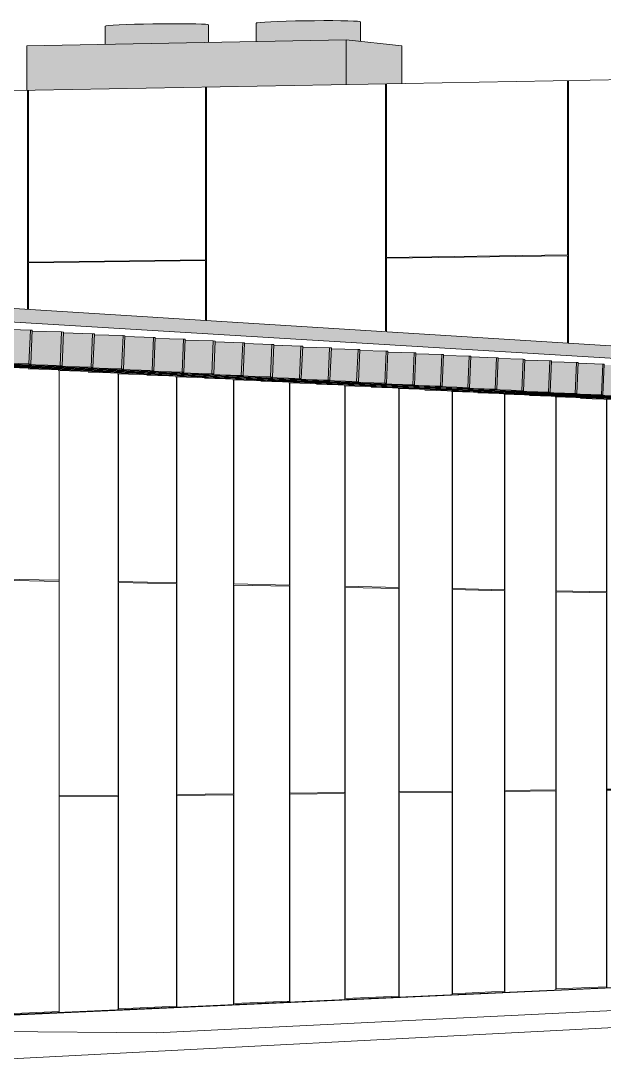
# Model space of a CAD drawing. Header units: inches. Extents: x 31213 to 31218, y -65 to 66.
# Drawn here: x 31214.2166 to 31214.2529, y 65.9791 to 66.0435 of the extents above; entities that cross this region are included whole.
import ezdxf

# ---------------------------------------------------------------- set-up
doc = ezdxf.new("R2010")
doc.units = ezdxf.units.IN
doc.header["$MEASUREMENT"] = 0
for name, color, linetype, lineweight in [('A-ROOF', 132, 'Continuous', 13), ('A-WALL-PATT', 111, 'Continuous', 13), ('C-BLDG-PADS', 91, 'Continuous', 9), ('Conc', 7, 'Continuous', 9), ('G-IMPT', 8, 'Continuous', 9), ('L-SITE-WALL', 31, 'Continuous', 13), ('S-BEAM', 12, 'Continuous', 9)]:
    doc.layers.add(name, color=color, linetype=linetype, lineweight=lineweight)

# ---------------------------------------------------------------- blocks, each defined once
blk = doc.blocks.new('FP_14-Looking North East')
at = {"layer": 'A-WALL-PATT', "lineweight": 9}
for p, q in [((31214.195316, 66.009063), (31214.195316, 66.0229)), ((31214.195338, 65.994842), (31214.195338, 66.022899)), ((31214.199447, 65.994892), (31214.199447, 66.02268)), ((31214.199468, 66.008976), (31214.199468, 66.022678)), ((31214.203499, 66.00889), (31214.203499, 66.022463)), ((31214.20352, 65.994941), (31214.20352, 66.022462)), ((31214.207475, 65.994988), (31214.207475, 66.022253)), ((31214.207496, 66.008806), (31214.207496, 66.022252)), ((31214.211377, 66.008724), (31214.211377, 66.022045)), ((31214.211397, 65.995035), (31214.211397, 66.022044)), ((31214.215206, 65.995081), (31214.215206, 66.02184)), ((31214.215225, 66.008643), (31214.215225, 66.02184)), ((31214.218965, 66.008564), (31214.218965, 66.02164)), ((31214.218984, 65.995126), (31214.218984, 66.021639)), ((31214.222655, 65.99517), (31214.222655, 66.021443)), ((31214.222674, 66.008486), (31214.222674, 66.021442)), ((31214.226279, 66.00841), (31214.226279, 66.02125)), ((31214.226298, 65.995214), (31214.226298, 66.021249)), ((31214.229838, 65.995257), (31214.229838, 66.02106)), ((31214.229857, 66.008334), (31214.229857, 66.021059)), ((31214.233335, 66.008261), (31214.233335, 66.020873)), ((31214.233352, 65.995299), (31214.233352, 66.020873)), ((31214.236769, 65.99534), (31214.236769, 66.02069)), ((31214.236787, 66.008188), (31214.236787, 66.02069)), ((31214.240144, 66.008117), (31214.240144, 66.02051)), ((31214.240162, 65.995381), (31214.240162, 66.02051)), ((31214.243461, 65.99542), (31214.243461, 66.020333)), ((31214.243478, 66.008047), (31214.243478, 66.020333)), ((31214.246721, 66.007978), (31214.246721, 66.02016)), ((31214.246738, 65.99546), (31214.246738, 66.020159)), ((31214.249926, 65.995498), (31214.249926, 66.019989)), ((31214.249943, 66.00791), (31214.249943, 66.019988)), ((31214.253077, 66.007844), (31214.253077, 66.019821)), ((31214.253094, 65.995536), (31214.253094, 66.01982)), ((31214.195316, 66.009063), (31214.191558, 66.009142)), ((31214.195316, 66.008989), (31214.191558, 66.009068)), ((31214.195316, 65.980621), (31214.195316, 66.008989)), ((31214.203499, 66.00889), (31214.199468, 66.008976)), ((31214.199468, 65.980808), (31214.199468, 66.008903)), ((31214.203499, 66.008818), (31214.199468, 66.008903)), ((31214.203499, 65.98099), (31214.203499, 66.008818)), ((31214.211377, 66.008724), (31214.207496, 66.008806)), ((31214.207496, 65.981171), (31214.207496, 66.008735)), ((31214.211377, 66.008653), (31214.207496, 66.008735)), ((31214.211377, 65.981346), (31214.211377, 66.008653)), ((31214.218965, 66.008564), (31214.215225, 66.008643)), ((31214.215225, 65.981519), (31214.215225, 66.008573)), ((31214.218965, 66.008494), (31214.215225, 66.008573)), ((31214.218965, 65.981688), (31214.218965, 66.008494)), ((31214.226279, 66.00841), (31214.222674, 66.008486)), ((31214.222674, 65.981856), (31214.222674, 66.008417)), ((31214.226279, 66.008341), (31214.222674, 66.008417)), ((31214.226279, 65.982018), (31214.226279, 66.008341)), ((31214.233335, 66.008261), (31214.229857, 66.008334)), ((31214.229857, 65.98218), (31214.229857, 66.008266)), ((31214.233335, 66.008194), (31214.229857, 66.008266)), ((31214.233335, 65.982337), (31214.233335, 66.008194)), ((31214.240144, 66.008117), (31214.236787, 66.008188)), ((31214.236787, 65.982493), (31214.236787, 66.008121)), ((31214.240144, 66.008051), (31214.236787, 66.008121)), ((31214.240144, 65.982644), (31214.240144, 66.008051)), ((31214.246721, 66.007978), (31214.243478, 66.008047)), ((31214.243478, 65.982794), (31214.243478, 66.007981)), ((31214.246721, 66.007913), (31214.243478, 66.007981)), ((31214.246721, 65.982941), (31214.246721, 66.007913)), ((31214.253077, 66.007844), (31214.249943, 66.00791)), ((31214.249943, 65.983086), (31214.249943, 66.007846)), ((31214.253077, 66.00778), (31214.249943, 66.007846)), ((31214.253077, 65.983228), (31214.253077, 66.00778)), ((31214.222655, 65.99517), (31214.218984, 65.995126)), ((31214.218984, 65.995057), (31214.222655, 65.995101)), ((31214.222655, 65.981786), (31214.222655, 65.995101)), ((31214.229838, 65.995257), (31214.226298, 65.995214)), ((31214.226298, 65.995146), (31214.229838, 65.995189)), ((31214.226298, 65.981951), (31214.226298, 65.995146)), ((31214.229838, 65.982111), (31214.229838, 65.995189)), ((31214.236769, 65.99534), (31214.233352, 65.995299)), ((31214.233352, 65.995232), (31214.236769, 65.995273)), ((31214.233352, 65.98227), (31214.233352, 65.995232)), ((31214.236769, 65.982425), (31214.236769, 65.995273)), ((31214.243461, 65.99542), (31214.240162, 65.995381)), ((31214.240162, 65.995315), (31214.243461, 65.995355)), ((31214.240162, 65.982579), (31214.240162, 65.995315)), ((31214.243461, 65.982728), (31214.243461, 65.995355)), ((31214.249926, 65.995498), (31214.246738, 65.99546)), ((31214.246738, 65.995395), (31214.249926, 65.995434)), ((31214.246738, 65.982877), (31214.246738, 65.995395)), ((31214.249926, 65.983021), (31214.249926, 65.995434)), ((31214.253982, 65.995547), (31214.253094, 65.995536)), ((31214.253094, 65.995472), (31214.253982, 65.995483)), ((31214.253094, 65.983165), (31214.253094, 65.995472)), ((31214.199447, 65.994892), (31214.195338, 65.994842)), ((31214.195338, 65.994769), (31214.199447, 65.994819)), ((31214.195338, 65.980548), (31214.195338, 65.994769)), ((31214.199447, 65.980734), (31214.199447, 65.994819)), ((31214.207475, 65.994988), (31214.20352, 65.994941)), ((31214.20352, 65.994868), (31214.207475, 65.994917)), ((31214.20352, 65.980919), (31214.20352, 65.994868)), ((31214.207475, 65.981098), (31214.207475, 65.994917)), ((31214.215206, 65.995081), (31214.211397, 65.995035)), ((31214.211397, 65.994964), (31214.215206, 65.995011)), ((31214.211397, 65.981276), (31214.211397, 65.994964)), ((31214.215206, 65.981448), (31214.215206, 65.995011)), ((31214.218984, 65.981619), (31214.218984, 65.995057)), ((31214.243478, 65.982794), (31214.246721, 65.982941)), ((31214.249943, 65.983086), (31214.253077, 65.983228)), ((31214.229857, 65.98218), (31214.233335, 65.982337)), ((31214.236787, 65.982493), (31214.240144, 65.982644)), ((31214.215225, 65.981519), (31214.218965, 65.981688)), ((31214.222674, 65.981856), (31214.226279, 65.982018)), ((31214.199468, 65.980808), (31214.203499, 65.98099)), ((31214.207496, 65.981171), (31214.211377, 65.981346)), ((31214.191558, 65.980451), (31214.195316, 65.980621))]:
    blk.add_line(p, q, dxfattribs=at)
blk = doc.blocks.new('FP_25-Looking North East')
at = {"layer": 'A-WALL-PATT', "lineweight": 9}
for p, q in [((31214.239315, 66.028638), (31214.239315, 66.039518)), ((31214.239374, 66.028695), (31214.239374, 66.039519)), ((31214.250647, 66.028844), (31214.250647, 66.039725)), ((31214.250706, 66.028788), (31214.250706, 66.039726)), ((31214.217002, 66.028344), (31214.217002, 66.039112)), ((31214.217059, 66.0284), (31214.217059, 66.039113)), ((31214.228101, 66.028546), (31214.228101, 66.039314)), ((31214.228159, 66.028491), (31214.228159, 66.039315)), ((31214.239315, 66.024109), (31214.239315, 66.028638)), ((31214.239374, 66.028695), (31214.250647, 66.028844)), ((31214.239374, 66.028639), (31214.250647, 66.028788)), ((31214.239374, 66.024077), (31214.239374, 66.028639)), ((31214.250647, 66.023368), (31214.250647, 66.028788)), ((31214.250706, 66.023364), (31214.250706, 66.028788)), ((31214.217002, 66.025482), (31214.217002, 66.028344)), ((31214.217059, 66.0284), (31214.228101, 66.028546)), ((31214.228101, 66.02849), (31214.217059, 66.028344)), ((31214.217059, 66.025479), (31214.217059, 66.028344)), ((31214.228101, 66.024785), (31214.228101, 66.02849)), ((31214.228159, 66.024781), (31214.228159, 66.028491))]:
    blk.add_line(p, q, dxfattribs=at)

msp = doc.modelspace()

# ---------------------------------------------------------------- hatches: boundary and pattern name
at = {"layer": 'A-ROOF'}
msp.add_hatch(color=256, dxfattribs=at).paths.add_polyline_path([(31214.31507, 66.01869), (31214.31507, 66.019326), (31214.212786, 66.02571), (31214.212786, 66.025097), (31214.206408, 66.025248), (31214.311917, 66.01888)], flags=0)
at = {"layer": 'G-IMPT'}
for points in [[(31214.231259, 66.042152), (31214.233692, 66.042199), (31214.233692, 66.043431), (31214.231784, 66.043365), (31214.231259, 66.043305), (31214.231259, 66.042261)], [(31214.237758, 66.042164), (31214.237758, 66.043377), (31214.237719, 66.043395), (31214.237317, 66.043426), (31214.23603, 66.04345), (31214.233692, 66.043431), (31214.233692, 66.042199), (31214.237009, 66.042246), (31214.237723, 66.042168)], [(31214.221835, 66.041968), (31214.224231, 66.042014), (31214.224231, 66.043241), (31214.222345, 66.043176), (31214.221835, 66.043116), (31214.221835, 66.042262)], [(31214.224231, 66.042014), (31214.22829, 66.042094), (31214.22829, 66.043187), (31214.228247, 66.043206), (31214.22784, 66.043236), (31214.226554, 66.04326), (31214.224231, 66.043241), (31214.224231, 66.042232)], [(31214.216964, 66.039113), (31214.236867, 66.039476), (31214.236867, 66.042261), (31214.216964, 66.041873), (31214.216964, 66.040422)], [(31214.236867, 66.039476), (31214.240325, 66.039539), (31214.240325, 66.041884), (31214.236867, 66.042261), (31214.236867, 66.040422)]]:
    msp.add_hatch(color=256, dxfattribs=at).paths.add_polyline_path(points, flags=0)
at = {"layer": 'S-BEAM'}
for points in [[(31214.217087, 66.022052), (31214.217177, 66.024161), (31214.215341, 66.024215), (31214.215221, 66.022153), (31214.203447, 66.022478), (31214.203447, 66.022466), (31214.215343, 66.022105)], [(31214.219033, 66.021947), (31214.219122, 66.024046), (31214.217303, 66.024094), (31214.217185, 66.022047), (31214.205445, 66.022403), (31214.205445, 66.02236), (31214.217306, 66.021999)], [(31214.217209, 66.022045), (31214.217299, 66.024154), (31214.217177, 66.024161), (31214.217087, 66.022052)], [(31214.22096, 66.021843), (31214.221049, 66.023932), (31214.219247, 66.023985), (31214.21913, 66.021942), (31214.207424, 66.022267), (31214.207424, 66.022254), (31214.219594, 66.021884)], [(31214.222868, 66.021739), (31214.222957, 66.023818), (31214.221173, 66.023871), (31214.221056, 66.021837), (31214.209385, 66.022192), (31214.209385, 66.02215), (31214.221175, 66.021791)], [(31214.224759, 66.021637), (31214.224848, 66.023706), (31214.22308, 66.023758), (31214.222964, 66.021734), (31214.211327, 66.022088), (31214.211327, 66.022046), (31214.223985, 66.021661)], [(31214.226632, 66.021536), (31214.226721, 66.023595), (31214.224969, 66.023647), (31214.224855, 66.021632), (31214.21325, 66.021985), (31214.21328, 66.021943), (31214.224971, 66.021586)], [(31214.228488, 66.021435), (31214.228576, 66.023485), (31214.226841, 66.023537), (31214.226728, 66.021531), (31214.215243, 66.021881), (31214.215262, 66.021839), (31214.228377, 66.021439)], [(31214.230326, 66.021336), (31214.230414, 66.023376), (31214.228695, 66.023427), (31214.228583, 66.02143), (31214.217045, 66.021782), (31214.217053, 66.021741), (31214.228697, 66.021386)], [(31214.219153, 66.02194), (31214.219243, 66.024039), (31214.219122, 66.024046), (31214.219033, 66.021947)], [(31214.221079, 66.021836), (31214.221168, 66.023924), (31214.221049, 66.023932), (31214.22096, 66.021843)], [(31214.222987, 66.021733), (31214.223076, 66.023811), (31214.222957, 66.023818), (31214.222868, 66.021739)], [(31214.224876, 66.021631), (31214.224965, 66.023699), (31214.224848, 66.023706), (31214.224759, 66.021637)], [(31214.226748, 66.021529), (31214.226836, 66.023588), (31214.226721, 66.023595), (31214.226632, 66.021536)], [(31214.228603, 66.021429), (31214.228691, 66.023479), (31214.228576, 66.023485), (31214.228488, 66.021435)], [(31214.232148, 66.021237), (31214.232235, 66.023268), (31214.230532, 66.023319), (31214.230421, 66.021331), (31214.218916, 66.021682), (31214.218916, 66.021641), (31214.230534, 66.021287)], [(31214.233952, 66.02114), (31214.234039, 66.023161), (31214.232352, 66.023211), (31214.232242, 66.021232), (31214.220771, 66.021583), (31214.220771, 66.021542), (31214.232775, 66.021176)], [(31214.23574, 66.021043), (31214.235827, 66.023055), (31214.234155, 66.023105), (31214.234046, 66.021135), (31214.222608, 66.021484), (31214.222608, 66.021444), (31214.234157, 66.021091)], [(31214.237512, 66.020947), (31214.237599, 66.02295), (31214.235942, 66.023), (31214.235834, 66.021038), (31214.224428, 66.021387), (31214.224428, 66.021347), (31214.237167, 66.020958)], [(31214.239268, 66.020852), (31214.239354, 66.022846), (31214.237712, 66.022895), (31214.237605, 66.020942), (31214.226233, 66.02129), (31214.226233, 66.021251), (31214.237715, 66.0209)], [(31214.241008, 66.020758), (31214.241094, 66.022743), (31214.239467, 66.022792), (31214.239361, 66.020847), (31214.228021, 66.021194), (31214.228021, 66.021156), (31214.239469, 66.020805)], [(31214.23044, 66.02133), (31214.230528, 66.02337), (31214.230414, 66.023376), (31214.230326, 66.021336)], [(31214.23226, 66.021231), (31214.232348, 66.023262), (31214.232235, 66.023268), (31214.232148, 66.021237)], [(31214.234064, 66.021134), (31214.234151, 66.023155), (31214.234039, 66.023161), (31214.233952, 66.02114)], [(31214.235851, 66.021037), (31214.235938, 66.023049), (31214.235827, 66.023055), (31214.23574, 66.021043)], [(31214.237622, 66.020941), (31214.237708, 66.022944), (31214.237599, 66.02295), (31214.237512, 66.020947)], [(31214.239377, 66.020846), (31214.239463, 66.02284), (31214.239354, 66.022846), (31214.239268, 66.020852)], [(31214.242732, 66.020665), (31214.242818, 66.022641), (31214.241205, 66.022689), (31214.2411, 66.020753), (31214.229793, 66.0211), (31214.229793, 66.021061), (31214.241565, 66.020701)], [(31214.244441, 66.020572), (31214.244526, 66.02254), (31214.242928, 66.022587), (31214.242824, 66.02066), (31214.231549, 66.021005), (31214.231549, 66.020968), (31214.242931, 66.020619)], [(31214.246135, 66.020481), (31214.24622, 66.022439), (31214.244636, 66.022487), (31214.244533, 66.020568), (31214.23329, 66.020912), (31214.23329, 66.020875), (31214.245957, 66.020486)], [(31214.247813, 66.02039), (31214.247898, 66.02234), (31214.246328, 66.022387), (31214.246226, 66.020476), (31214.235015, 66.02082), (31214.235015, 66.020783), (31214.24633, 66.020435)], [(31214.249477, 66.0203), (31214.249561, 66.022241), (31214.248006, 66.022288), (31214.247904, 66.020385), (31214.236725, 66.020728), (31214.236725, 66.020692), (31214.248008, 66.020345)], [(31214.251126, 66.020211), (31214.25121, 66.022144), (31214.249668, 66.02219), (31214.249568, 66.020295), (31214.238421, 66.020638), (31214.238421, 66.020601), (31214.250354, 66.020234)], [(31214.241116, 66.020752), (31214.241201, 66.022737), (31214.241094, 66.022743), (31214.241008, 66.020758)], [(31214.242839, 66.020659), (31214.242924, 66.022635), (31214.242818, 66.022641), (31214.242732, 66.020665)], [(31214.244547, 66.020567), (31214.244632, 66.022533), (31214.244526, 66.02254), (31214.244441, 66.020572)], [(31214.24624, 66.020475), (31214.246324, 66.022433), (31214.24622, 66.022439), (31214.246135, 66.020481)], [(31214.247917, 66.020384), (31214.248002, 66.022334), (31214.247898, 66.02234), (31214.247813, 66.02039)], [(31214.24958, 66.020294), (31214.249664, 66.022235), (31214.249561, 66.022241), (31214.249477, 66.0203)], [(31214.251228, 66.020205), (31214.251312, 66.022137), (31214.25121, 66.022144), (31214.251126, 66.020211)], [(31214.252761, 66.020122), (31214.252845, 66.022047), (31214.251316, 66.022092), (31214.251217, 66.020206), (31214.240101, 66.020548), (31214.240101, 66.020512), (31214.251318, 66.020167)], [(31214.254382, 66.020035), (31214.254465, 66.021951), (31214.25295, 66.021996), (31214.252851, 66.020118), (31214.241767, 66.020458), (31214.241767, 66.020423), (31214.252952, 66.020079)], [(31214.255988, 66.019948), (31214.256071, 66.021855), (31214.254569, 66.0219), (31214.254471, 66.02003), (31214.243419, 66.02037), (31214.243419, 66.020335), (31214.254752, 66.019986)], [(31214.257581, 66.019862), (31214.257663, 66.021761), (31214.256174, 66.021806), (31214.256077, 66.019943), (31214.245056, 66.020282), (31214.245056, 66.020247), (31214.256176, 66.019905)], [(31214.25916, 66.019776), (31214.259242, 66.021667), (31214.257765, 66.021697), (31214.25767, 66.019857), (31214.24668, 66.020196), (31214.24668, 66.020161), (31214.259143, 66.019777)], [(31214.260725, 66.019691), (31214.260807, 66.021575), (31214.259344, 66.021618), (31214.259248, 66.019772), (31214.248289, 66.020109), (31214.248289, 66.020075), (31214.259345, 66.019734)], [(31214.262277, 66.019608), (31214.262359, 66.021483), (31214.260908, 66.021526), (31214.260813, 66.019687), (31214.249885, 66.020024), (31214.249885, 66.01999), (31214.26091, 66.01965)], [(31214.252862, 66.020117), (31214.252946, 66.022041), (31214.252845, 66.022047), (31214.252761, 66.020122)], [(31214.263816, 66.019524), (31214.263897, 66.021391), (31214.262459, 66.021435), (31214.262365, 66.019603), (31214.251468, 66.019939), (31214.251468, 66.019905), (31214.263541, 66.019533)]]:
    msp.add_hatch(color=256, dxfattribs=at).paths.add_polyline_path(points, flags=0)

# ---------------------------------------------------------------- linework, layer by layer
at = {"layer": 'A-ROOF'}
for p, q in [((31214.212786, 66.02571), (31214.31507, 66.019326)), ((31214.31507, 66.01869), (31214.205405, 66.025309))]:
    msp.add_line(p, q, dxfattribs=at)
at = {"layer": 'C-BLDG-PADS'}
msp.add_line((31213.846409, 65.964698), (31214.318264, 65.986099), dxfattribs=at)
at = {"layer": 'Conc'}
for p, q in [((31214.347006, 65.985554), (31213.875296, 65.961019)), ((31214.225041, 65.980344), (31214.326594, 65.985338)), ((31214.225041, 65.980344), (31214.197014, 65.9806))]:
    msp.add_line(p, q, dxfattribs=at)
at = {"layer": 'G-IMPT'}
for p, q in [((31214.221834, 66.041968), (31214.221834, 66.043114)), ((31214.22829, 66.043189), (31214.22829, 66.042094)), ((31214.231257, 66.042151), (31214.231257, 66.043302)), ((31214.237759, 66.043379), (31214.237759, 66.042164)), ((31214.216964, 66.041873), (31214.236867, 66.042261)), ((31214.236867, 66.042261), (31214.240325, 66.041884)), ((31214.236867, 66.042261), (31214.236867, 66.039476)), ((31214.216964, 66.039113), (31214.216964, 66.041873)), ((31214.240325, 66.041884), (31214.240325, 66.039539))]:
    msp.add_line(p, q, dxfattribs=at)
for points in [[(31214.233692, 66.043431, 0), (31214.233127, 66.043418, 0), (31214.232609, 66.043402, 0), (31214.232156, 66.043384, 0), (31214.231784, 66.043365, 0), (31214.231504, 66.043345, 0), (31214.231327, 66.043324, 0), (31214.231259, 66.043305, 0)], [(31214.237758, 66.043377, 0), (31214.237719, 66.043395, 0), (31214.23757, 66.043412, 0), (31214.237317, 66.043426, 0), (31214.236967, 66.043437, 0), (31214.236533, 66.043446, 0), (31214.23603, 66.04345, 0), (31214.235475, 66.043451, 0), (31214.234887, 66.043448, 0), (31214.234286, 66.043441, 0), (31214.233692, 66.043431, 0)], [(31214.224231, 66.043241, 0), (31214.223671, 66.043228, 0), (31214.223158, 66.043212, 0), (31214.222711, 66.043195, 0), (31214.222345, 66.043176, 0), (31214.222071, 66.043156, 0), (31214.221899, 66.043136, 0), (31214.221835, 66.043116, 0)], [(31214.22829, 66.043187, 0), (31214.228247, 66.043206, 0), (31214.228096, 66.043222, 0), (31214.22784, 66.043236, 0), (31214.22749, 66.043248, 0), (31214.227056, 66.043256, 0), (31214.226554, 66.04326, 0), (31214.226001, 66.043261, 0), (31214.225416, 66.043258, 0), (31214.224819, 66.043251, 0), (31214.224231, 66.043241, 0)]]:
    msp.add_polyline3d(points, dxfattribs=at)
at = {"layer": 'L-SITE-WALL'}
for p, q in [((31214.288718, 66.040418), (31214.188549, 66.038594)), ((31214.191558, 65.980377), (31214.253982, 65.983205))]:
    msp.add_line(p, q, dxfattribs=at)
at = {"layer": 'S-BEAM'}
for p, q in [((31214.215341, 66.024215), (31214.217177, 66.024161)), ((31214.217177, 66.024161), (31214.217087, 66.022052)), ((31214.217299, 66.024154), (31214.217177, 66.024161)), ((31214.217209, 66.022045), (31214.217299, 66.024154)), ((31214.217303, 66.024099), (31214.219122, 66.024046)), ((31214.219122, 66.024046), (31214.219033, 66.021947)), ((31214.219243, 66.024039), (31214.219122, 66.024046)), ((31214.219153, 66.02194), (31214.219243, 66.024039)), ((31214.219247, 66.023985), (31214.221049, 66.023932)), ((31214.221049, 66.023932), (31214.22096, 66.021843)), ((31214.221168, 66.023924), (31214.221049, 66.023932)), ((31214.221079, 66.021836), (31214.221168, 66.023924)), ((31214.221173, 66.023871), (31214.222957, 66.023818)), ((31214.222957, 66.023818), (31214.222868, 66.021739)), ((31214.223076, 66.023811), (31214.222957, 66.023818)), ((31214.222987, 66.021733), (31214.223076, 66.023811)), ((31214.22308, 66.023758), (31214.224848, 66.023706)), ((31214.224848, 66.023706), (31214.224759, 66.021637)), ((31214.224965, 66.023699), (31214.224848, 66.023706)), ((31214.224876, 66.021631), (31214.224965, 66.023699)), ((31214.224969, 66.023647), (31214.226721, 66.023595)), ((31214.226721, 66.023595), (31214.226632, 66.021536)), ((31214.226836, 66.023588), (31214.226721, 66.023595)), ((31214.226748, 66.021529), (31214.226836, 66.023588)), ((31214.226841, 66.023537), (31214.228576, 66.023485)), ((31214.228576, 66.023485), (31214.228488, 66.021435)), ((31214.228691, 66.023479), (31214.228576, 66.023485)), ((31214.228603, 66.021429), (31214.228691, 66.023479)), ((31214.228695, 66.023427), (31214.230414, 66.023376)), ((31214.230414, 66.023376), (31214.230326, 66.021336)), ((31214.230528, 66.02337), (31214.230414, 66.023376)), ((31214.23044, 66.02133), (31214.230528, 66.02337)), ((31214.230532, 66.023319), (31214.232235, 66.023268)), ((31214.232235, 66.023268), (31214.232148, 66.021237)), ((31214.232348, 66.023262), (31214.232235, 66.023268)), ((31214.23226, 66.021231), (31214.232348, 66.023262)), ((31214.232352, 66.023211), (31214.234039, 66.023161)), ((31214.234039, 66.023161), (31214.233952, 66.02114)), ((31214.234151, 66.023155), (31214.234039, 66.023161)), ((31214.234064, 66.021134), (31214.234151, 66.023155)), ((31214.234155, 66.023105), (31214.235827, 66.023055)), ((31214.235827, 66.023055), (31214.23574, 66.021043)), ((31214.235938, 66.023049), (31214.235827, 66.023055)), ((31214.235851, 66.021037), (31214.235938, 66.023049)), ((31214.235942, 66.023), (31214.237599, 66.02295)), ((31214.237599, 66.02295), (31214.237512, 66.020947)), ((31214.237708, 66.022944), (31214.237599, 66.02295)), ((31214.237622, 66.020941), (31214.237708, 66.022944)), ((31214.237712, 66.022895), (31214.239354, 66.022846)), ((31214.239354, 66.022846), (31214.239268, 66.020852)), ((31214.239463, 66.02284), (31214.239354, 66.022846)), ((31214.239377, 66.020846), (31214.239463, 66.02284)), ((31214.239467, 66.022792), (31214.241094, 66.022743)), ((31214.217087, 66.022052), (31214.203447, 66.022466)), ((31214.219033, 66.021947), (31214.205445, 66.02236)), ((31214.22096, 66.021843), (31214.207424, 66.022254)), ((31214.222868, 66.021739), (31214.209385, 66.02215)), ((31214.241094, 66.022743), (31214.241008, 66.020758)), ((31214.241201, 66.022737), (31214.241094, 66.022743)), ((31214.241116, 66.020752), (31214.241201, 66.022737)), ((31214.241205, 66.022689), (31214.242818, 66.022641)), ((31214.242818, 66.022641), (31214.242732, 66.020665)), ((31214.242924, 66.022635), (31214.242818, 66.022641)), ((31214.242839, 66.020659), (31214.242924, 66.022635)), ((31214.242928, 66.022587), (31214.244526, 66.02254)), ((31214.244526, 66.02254), (31214.244441, 66.020572)), ((31214.244632, 66.022533), (31214.244526, 66.02254)), ((31214.244547, 66.020567), (31214.244632, 66.022533)), ((31214.244636, 66.022487), (31214.24622, 66.022439)), ((31214.24622, 66.022439), (31214.246135, 66.020481)), ((31214.246324, 66.022433), (31214.24622, 66.022439)), ((31214.24624, 66.020475), (31214.246324, 66.022433)), ((31214.246328, 66.022387), (31214.247898, 66.02234)), ((31214.247898, 66.02234), (31214.247813, 66.02039)), ((31214.248002, 66.022334), (31214.247898, 66.02234)), ((31214.247917, 66.020384), (31214.248002, 66.022334)), ((31214.248006, 66.022288), (31214.249561, 66.022241)), ((31214.249561, 66.022241), (31214.249477, 66.0203)), ((31214.249664, 66.022235), (31214.249561, 66.022241)), ((31214.24958, 66.020294), (31214.249664, 66.022235)), ((31214.249668, 66.02219), (31214.25121, 66.022144)), ((31214.25121, 66.022144), (31214.251126, 66.020211)), ((31214.251312, 66.022137), (31214.25121, 66.022144)), ((31214.251228, 66.020205), (31214.251312, 66.022137)), ((31214.224759, 66.021637), (31214.211327, 66.022046)), ((31214.226632, 66.021536), (31214.21325, 66.021943)), ((31214.228488, 66.021435), (31214.215157, 66.021842)), ((31214.230326, 66.021336), (31214.217045, 66.021741)), ((31214.217087, 66.022052), (31214.217209, 66.022045)), ((31214.232148, 66.021237), (31214.218916, 66.021641)), ((31214.219033, 66.021947), (31214.219153, 66.02194)), ((31214.233952, 66.02114), (31214.220771, 66.021542)), ((31214.22096, 66.021843), (31214.221079, 66.021836)), ((31214.222868, 66.021739), (31214.222987, 66.021733)), ((31214.224759, 66.021637), (31214.224876, 66.021631)), ((31214.226632, 66.021536), (31214.226748, 66.021529)), ((31214.251316, 66.022092), (31214.252845, 66.022047)), ((31214.252845, 66.022047), (31214.252761, 66.020122)), ((31214.252946, 66.022041), (31214.252845, 66.022047)), ((31214.252862, 66.020117), (31214.252946, 66.022041)), ((31214.23574, 66.021043), (31214.222608, 66.021444)), ((31214.237512, 66.020947), (31214.224428, 66.021347)), ((31214.239268, 66.020852), (31214.226233, 66.021251)), ((31214.241008, 66.020758), (31214.228021, 66.021156)), ((31214.228488, 66.021435), (31214.228603, 66.021429)), ((31214.242732, 66.020665), (31214.229793, 66.021061)), ((31214.230326, 66.021336), (31214.23044, 66.02133)), ((31214.244441, 66.020572), (31214.231549, 66.020968)), ((31214.232148, 66.021237), (31214.23226, 66.021231)), ((31214.246135, 66.020481), (31214.23329, 66.020875)), ((31214.233952, 66.02114), (31214.234064, 66.021134)), ((31214.23574, 66.021043), (31214.235851, 66.021037)), ((31214.237512, 66.020947), (31214.237622, 66.020941)), ((31214.239268, 66.020852), (31214.239377, 66.020846)), ((31214.247813, 66.02039), (31214.235015, 66.020783)), ((31214.249477, 66.0203), (31214.236725, 66.020692)), ((31214.251126, 66.020211), (31214.238421, 66.020601)), ((31214.252761, 66.020122), (31214.240101, 66.020512)), ((31214.241008, 66.020758), (31214.241116, 66.020752)), ((31214.254382, 66.020035), (31214.241767, 66.020423)), ((31214.242732, 66.020665), (31214.242839, 66.020659)), ((31214.255988, 66.019948), (31214.243419, 66.020335)), ((31214.244441, 66.020572), (31214.244547, 66.020567)), ((31214.257581, 66.019862), (31214.245056, 66.020247)), ((31214.246135, 66.020481), (31214.24624, 66.020475)), ((31214.247813, 66.02039), (31214.247917, 66.020384)), ((31214.249477, 66.0203), (31214.24958, 66.020294)), ((31214.251126, 66.020211), (31214.251228, 66.020205)), ((31214.25916, 66.019776), (31214.24668, 66.020161)), ((31214.260725, 66.019691), (31214.248289, 66.020075)), ((31214.262277, 66.019608), (31214.249885, 66.01999)), ((31214.263816, 66.019524), (31214.251468, 66.019905)), ((31214.252761, 66.020122), (31214.252862, 66.020117))]:
    msp.add_line(p, q, dxfattribs=at)

# ---------------------------------------------------------------- block references
at = {"layer": 'L-SITE-WALL', "lineweight": 9}
for name in ['FP_25-Looking North East', 'FP_14-Looking North East']:
    msp.add_blockref(name, (0, 0), dxfattribs=at)

doc.saveas('drawing.dxf')
